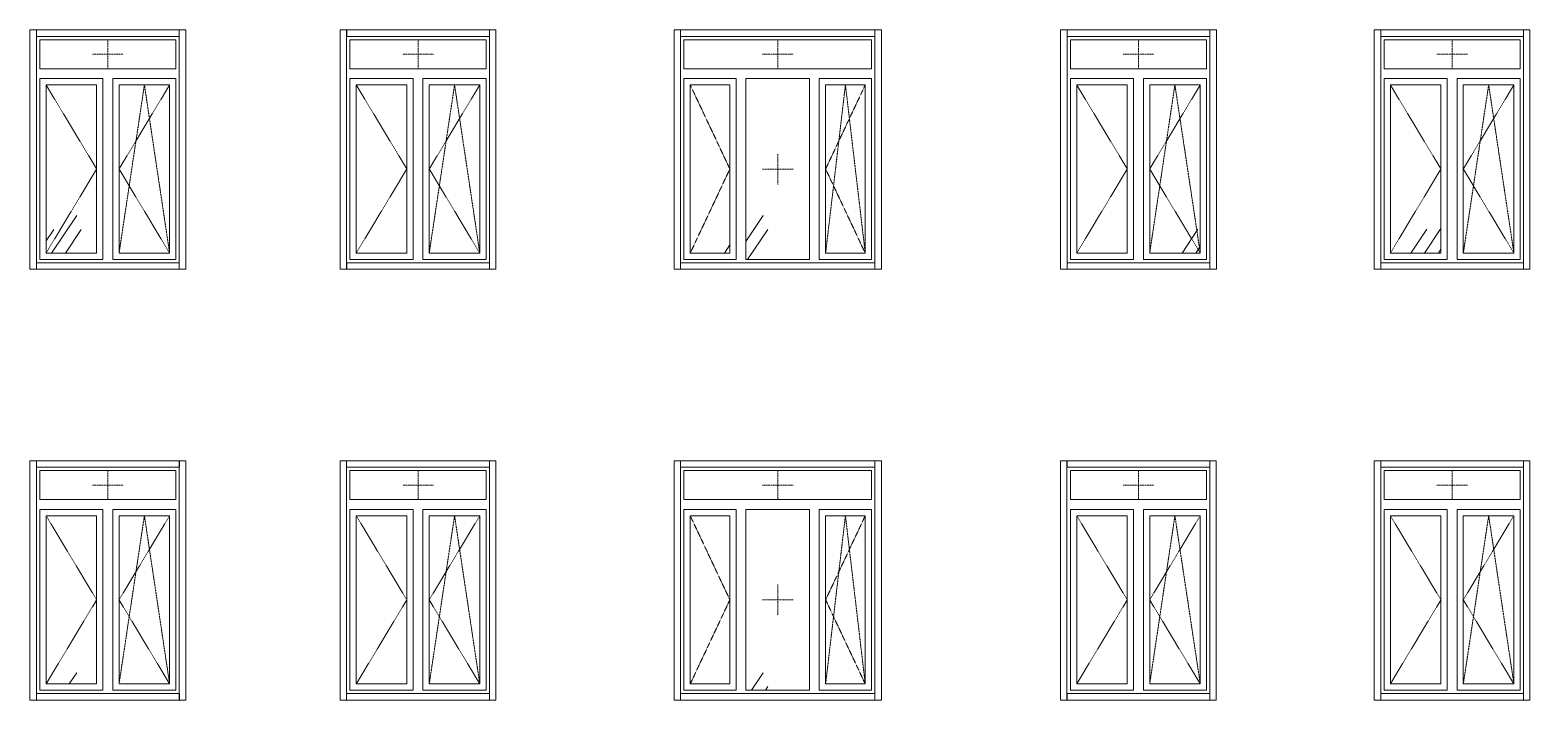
# Model space of a CAD drawing. Header units: millimetres. Extents: x -515342 to 330399, y -224905 to 507333.
# Drawn here: x 181993 to 193648, y -46969 to -41759 of the extents above; entities that cross this region are included whole.
import ezdxf

# ---------------------------------------------------------------- set-up
doc = ezdxf.new("R2010")
doc.units = ezdxf.units.MM
doc.linetypes.add('ASVP_Штриховая_ш2 п1', pattern=[3, 2, -1])
doc.layers.get('0').update_dxf_attribs({"lineweight": 0})
for name, color, linetype, lineweight in [('Витраж', 7, 'Continuous', 0), ('Окна', 7, 'Continuous', 0), ('Окна открывание', 7, 'Continuous', 0)]:
    doc.layers.add(name, color=color, linetype=linetype, lineweight=lineweight)
pattern_1 = [(236.31, (997.1, 1244.6), (-1777.996, -3556.002), [641.07, -5769.6]), (236.31, (1032.67, 1137.9), (-1777.996, -3556.002), [384.64, -6026.03]), (236.31, (819.3, 1137.9), (-1777.996, -3556.002), [384.64, -6026.03])]

# ---------------------------------------------------------------- blocks, each defined once
blk = doc.blocks.new('Окно_ПВХ_2Створки_1Фрамуга-верх - АР_Окно_ОП_1820_h_х11700_2ст1фр-в-V7-Фасад Д-А_')
at = {"layer": 'Окна'}
h = blk.add_hatch(dxfattribs=at)
h.set_pattern_fill('FP_1', color=256, style=0, pattern_type=2)
h.set_pattern_definition(pattern_1)
h.paths.add_polyline_path([(-13092, 4285), (-13092, 5593), (-13485, 5593), (-13485, 4285), (-13105, 4285)])
for p, q in [((-12476, 5944), (-13534, 5944)), ((-13534, 5944), (-13534, 5718)), ((-12476, 5718), (-12476, 5944)), ((-12476, 5718), (-13534, 5718)), ((-13043, 5642), (-13534, 5642)), ((-13534, 5642), (-13534, 4236)), ((-13043, 4236), (-13043, 5642)), ((-12476, 5642), (-12967, 5642)), ((-12967, 4236), (-12967, 5642)), ((-12476, 4236), (-12476, 5642)), ((-13485, 5593), (-13485, 4285)), ((-13092, 5593), (-13485, 5593)), ((-13092, 5593), (-13092, 4285)), ((-12918, 5593), (-12918, 4285)), ((-12525, 5593), (-12918, 5593)), ((-12525, 5593), (-12525, 4285)), ((-13534, 4236), (-13043, 4236)), ((-13485, 4285), (-13092, 4285)), ((-12967, 4236), (-12476, 4236)), ((-12918, 4285), (-12525, 4285))]:
    blk.add_line(p, q, dxfattribs=at)
at = {"layer": 'Окна открывание', "linetype": 'ASVP_Штриховая_ш2 п1'}
for p, q in [((-12885, 5831), (-13125, 5831)), ((-13005, 5718), (-13005, 5944)), ((-13485, 5593), (-13092, 4939)), ((-12721, 5593), (-12918, 4285)), ((-12525, 5593), (-12918, 4939)), ((-12525, 4285), (-12721, 5593)), ((-13092, 4939), (-13485, 4285)), ((-12918, 4939), (-12525, 4285))]:
    blk.add_line(p, q, dxfattribs=at)
blk = doc.blocks.new('Окно_ПВХ_2Створки_1Фрамуга-верх - АР_Окно_ОП_1820_h_х11700_2ст1фр-в-V8-Фасад Д-А_')
at = {"layer": 'Окна'}
for p, q in [((-10066, 5944), (-11124, 5944)), ((-11124, 5944), (-11124, 5718)), ((-10066, 5718), (-10066, 5944)), ((-10066, 5718), (-11124, 5718)), ((-10633, 5642), (-11124, 5642)), ((-11124, 5642), (-11124, 4236)), ((-10633, 4236), (-10633, 5642)), ((-10066, 5642), (-10557, 5642)), ((-10557, 4236), (-10557, 5642)), ((-10066, 4236), (-10066, 5642)), ((-11075, 5593), (-11075, 4285)), ((-10682, 5593), (-11075, 5593)), ((-10682, 5593), (-10682, 4285)), ((-10508, 5593), (-10508, 4285)), ((-10115, 5593), (-10508, 5593)), ((-10115, 5593), (-10115, 4285)), ((-11124, 4236), (-10633, 4236)), ((-11075, 4285), (-10682, 4285)), ((-10557, 4236), (-10066, 4236)), ((-10508, 4285), (-10115, 4285))]:
    blk.add_line(p, q, dxfattribs=at)
at = {"layer": 'Окна открывание', "linetype": 'ASVP_Штриховая_ш2 п1'}
for p, q in [((-10475, 5831), (-10715, 5831)), ((-10595, 5718), (-10595, 5944)), ((-11075, 5593), (-10682, 4939)), ((-10311, 5593), (-10508, 4285)), ((-10115, 5593), (-10508, 4939)), ((-10115, 4285), (-10311, 5593)), ((-10682, 4939), (-11075, 4285)), ((-10508, 4939), (-10115, 4285))]:
    blk.add_line(p, q, dxfattribs=at)
blk = doc.blocks.new('Окно_ПВХ_2Створки_1Фрамуга-верх - АР_Окно_ОП_1820_h_х11700_2ст1фр-в-V9-Фасад Д-А_')
at = {"layer": 'Окна'}
h = blk.add_hatch(dxfattribs=at)
h.set_pattern_fill('FP_1', color=256, style=0, pattern_type=2)
h.set_pattern_definition(pattern_1)
h.paths.add_polyline_path([(-4517, 4285), (-4518, 5593), (-4910, 5593), (-4910, 4285), (-4518, 4285)])
for p, q in [((-4468, 5944), (-5526, 5944)), ((-5526, 5944), (-5526, 5718)), ((-4468, 5718), (-4468, 5944)), ((-4468, 5718), (-5526, 5718)), ((-5035, 5642), (-5526, 5642)), ((-5526, 5642), (-5526, 4236)), ((-5035, 4236), (-5035, 5642)), ((-4468, 5642), (-4959, 5642)), ((-4959, 4236), (-4959, 5642)), ((-4468, 4236), (-4468, 5642)), ((-5477, 5593), (-5477, 4285)), ((-5084, 5593), (-5477, 5593)), ((-5084, 5593), (-5084, 4285)), ((-4910, 5593), (-4910, 4285)), ((-4517, 5593), (-4910, 5593)), ((-4517, 5593), (-4517, 4285)), ((-5526, 4236), (-5035, 4236)), ((-5477, 4285), (-5084, 4285)), ((-4959, 4236), (-4468, 4236)), ((-4910, 4285), (-4517, 4285))]:
    blk.add_line(p, q, dxfattribs=at)
at = {"layer": 'Окна открывание', "linetype": 'ASVP_Штриховая_ш2 п1'}
for p, q in [((-4877, 5831), (-5117, 5831)), ((-4997, 5718), (-4997, 5944)), ((-5477, 5593), (-5084, 4939)), ((-4714, 5593), (-4910, 4285)), ((-4517, 5593), (-4910, 4939)), ((-4517, 4285), (-4714, 5593)), ((-5084, 4939), (-5477, 4285)), ((-4910, 4939), (-4517, 4285))]:
    blk.add_line(p, q, dxfattribs=at)
blk = doc.blocks.new('Окно_ПВХ_2Створки_1Фрамуга-верх - АР_Окно_ОП_1820_h_х11700_2ст1фр-в-V10-Фасад Д-А_')
at = {"layer": 'Окна'}
h = blk.add_hatch(dxfattribs=at)
h.set_pattern_fill('FP_1', color=256, style=0, pattern_type=2)
h.set_pattern_definition(pattern_1)
h.paths.add_polyline_path([(-2777, 4285), (-2647, 4285), (-2647, 5593), (-3040, 5593), (-3040, 4285), (-2893, 4285)])
for p, q in [((-2031, 5944), (-3089, 5944)), ((-3089, 5944), (-3089, 5718)), ((-2031, 5718), (-2031, 5944)), ((-2031, 5718), (-3089, 5718)), ((-2598, 5642), (-3089, 5642)), ((-3089, 5642), (-3089, 4236)), ((-2598, 4236), (-2598, 5642)), ((-2031, 5642), (-2522, 5642)), ((-2522, 4236), (-2522, 5642)), ((-2031, 4236), (-2031, 5642)), ((-3040, 5593), (-3040, 4285)), ((-2647, 5593), (-3040, 5593)), ((-2647, 5593), (-2647, 4285)), ((-2473, 5593), (-2473, 4285)), ((-2080, 5593), (-2473, 5593)), ((-2080, 5593), (-2080, 4285)), ((-3089, 4236), (-2598, 4236)), ((-3040, 4285), (-2647, 4285)), ((-2522, 4236), (-2031, 4236)), ((-2473, 4285), (-2080, 4285))]:
    blk.add_line(p, q, dxfattribs=at)
at = {"layer": 'Окна открывание', "linetype": 'ASVP_Штриховая_ш2 п1'}
for p, q in [((-2440, 5831), (-2680, 5831)), ((-2560, 5718), (-2560, 5944)), ((-3040, 5593), (-2647, 4939)), ((-2276, 5593), (-2473, 4285)), ((-2080, 5593), (-2473, 4939)), ((-2080, 4285), (-2276, 5593)), ((-2647, 4939), (-3040, 4285)), ((-2473, 4939), (-2080, 4285))]:
    blk.add_line(p, q, dxfattribs=at)
blk = doc.blocks.new('Окно_ПВХ_3Створки_1Фрамуга-верх - АР_Окно_ОП_1820_h_х1570_3ст2фр-в-V11-Фасад Д-А_')
at = {"layer": 'Окна'}
h = blk.add_hatch(dxfattribs=at)
h.set_pattern_fill('FP_1', color=256, style=0, pattern_type=2)
h.set_pattern_definition(pattern_1)
h.paths.add_polyline_path([(-8172, 4285), (-8172, 5593), (-8480, 5593), (-8480, 4285), (-8231, 4285)])
at = {"layer": 'Окна открывание'}
h = blk.add_hatch(dxfattribs=at)
h.set_pattern_fill('FP_1', color=256, style=0, pattern_type=2)
h.set_pattern_definition(pattern_1)
h.paths.add_polyline_path([(-7553, 4236), (-7553, 5642), (-8047, 5642), (-8047, 4236), (-7767, 4236)])
at = {"layer": 'Окна'}
for p, q in [((-7071, 5944), (-8529, 5944)), ((-8529, 5944), (-8529, 5718)), ((-7071, 5718), (-7071, 5944)), ((-7071, 5718), (-8529, 5718)), ((-8123, 5642), (-8529, 5642)), ((-8529, 5642), (-8529, 4236)), ((-8123, 4236), (-8123, 5642)), ((-7553, 5642), (-8047, 5642)), ((-8047, 4236), (-8047, 5642)), ((-7553, 4236), (-7553, 5642)), ((-7071, 5642), (-7477, 5642)), ((-7477, 4236), (-7477, 5642)), ((-7071, 4236), (-7071, 5642)), ((-8480, 5593), (-8480, 4285)), ((-8172, 5593), (-8480, 5593)), ((-8172, 5593), (-8172, 4285)), ((-7428, 5593), (-7428, 4285)), ((-7120, 5593), (-7428, 5593)), ((-7120, 5593), (-7120, 4285)), ((-8529, 4236), (-8123, 4236)), ((-8480, 4285), (-8172, 4285)), ((-8047, 4236), (-7553, 4236)), ((-7477, 4236), (-7071, 4236)), ((-7428, 4285), (-7120, 4285))]:
    blk.add_line(p, q, dxfattribs=at)
at = {"layer": 'Окна открывание', "linetype": 'ASVP_Штриховая_ш2 п1'}
for p, q in [((-7920, 5831), (-7680, 5831)), ((-7800, 5718), (-7800, 5944)), ((-8480, 5593), (-8172, 4939)), ((-7274, 5593), (-7428, 4285)), ((-7120, 5593), (-7428, 4939)), ((-7120, 4285), (-7274, 5593)), ((-7800, 4819), (-7800, 5059)), ((-8172, 4939), (-8480, 4285)), ((-7680, 4939), (-7920, 4939)), ((-7428, 4939), (-7120, 4285))]:
    blk.add_line(p, q, dxfattribs=at)
blk = doc.blocks.new('Окно_ПВХ_2Створки_1Фрамуга-верх - АР_Окно_ОП_1820_h_х11700_2ст1фр-в-V12-Фасад Д-А_')
at = {"layer": 'Окна'}
h = blk.add_hatch(dxfattribs=at)
h.set_pattern_fill('FP_1', color=256, style=0, pattern_type=2)
h.set_pattern_definition(pattern_1)
h.paths.add_polyline_path([(-13105, 7635), (-13092, 7635), (-13092, 8943), (-13485, 8943), (-13485, 7635), (-13338, 7635)])
for p, q in [((-12476, 9294), (-13534, 9294)), ((-13534, 9294), (-13534, 9068)), ((-12476, 9068), (-12476, 9294)), ((-12476, 9068), (-13534, 9068)), ((-13043, 8992), (-13534, 8992)), ((-13534, 8992), (-13534, 7586)), ((-13043, 7586), (-13043, 8992)), ((-12476, 8992), (-12967, 8992)), ((-12967, 7586), (-12967, 8992)), ((-12476, 7586), (-12476, 8992)), ((-13485, 8943), (-13485, 7635)), ((-13092, 8943), (-13485, 8943)), ((-13092, 8943), (-13092, 7635)), ((-12918, 8943), (-12918, 7635)), ((-12525, 8943), (-12918, 8943)), ((-12525, 8943), (-12525, 7635)), ((-13534, 7586), (-13043, 7586)), ((-13485, 7635), (-13092, 7635)), ((-12967, 7586), (-12476, 7586)), ((-12918, 7635), (-12525, 7635))]:
    blk.add_line(p, q, dxfattribs=at)
at = {"layer": 'Окна открывание', "linetype": 'ASVP_Штриховая_ш2 п1'}
for p, q in [((-13005, 9068), (-13005, 9294)), ((-12885, 9181), (-13125, 9181)), ((-13485, 8943), (-13092, 8289)), ((-12721, 8943), (-12918, 7635)), ((-12525, 8943), (-12918, 8289)), ((-12525, 7635), (-12721, 8943)), ((-13092, 8289), (-13485, 7635)), ((-12918, 8289), (-12525, 7635))]:
    blk.add_line(p, q, dxfattribs=at)
blk = doc.blocks.new('Окно_ПВХ_2Створки_1Фрамуга-верх - АР_Окно_ОП_1820_h_х11700_2ст1фр-в-V13-Фасад Д-А_')
at = {"layer": 'Окна'}
for p, q in [((-10066, 9294), (-11124, 9294)), ((-11124, 9294), (-11124, 9068)), ((-10066, 9068), (-10066, 9294)), ((-10066, 9068), (-11124, 9068)), ((-10633, 8992), (-11124, 8992)), ((-11124, 8992), (-11124, 7586)), ((-10633, 7586), (-10633, 8992)), ((-10066, 8992), (-10557, 8992)), ((-10557, 7586), (-10557, 8992)), ((-10066, 7586), (-10066, 8992)), ((-11075, 8943), (-11075, 7635)), ((-10682, 8943), (-11075, 8943)), ((-10682, 8943), (-10682, 7635)), ((-10508, 8943), (-10508, 7635)), ((-10115, 8943), (-10508, 8943)), ((-10115, 8943), (-10115, 7635)), ((-11124, 7586), (-10633, 7586)), ((-11075, 7635), (-10682, 7635)), ((-10557, 7586), (-10066, 7586)), ((-10508, 7635), (-10115, 7635))]:
    blk.add_line(p, q, dxfattribs=at)
at = {"layer": 'Окна открывание', "linetype": 'ASVP_Штриховая_ш2 п1'}
for p, q in [((-10595, 9068), (-10595, 9294)), ((-10475, 9181), (-10715, 9181)), ((-11075, 8943), (-10682, 8289)), ((-10311, 8943), (-10508, 7635)), ((-10115, 8943), (-10508, 8289)), ((-10115, 7635), (-10311, 8943)), ((-10682, 8289), (-11075, 7635)), ((-10508, 8289), (-10115, 7635))]:
    blk.add_line(p, q, dxfattribs=at)
blk = doc.blocks.new('Окно_ПВХ_2Створки_1Фрамуга-верх - АР_Окно_ОП_1820_h_х11700_2ст1фр-в-V14-Фасад Д-А_')
at = {"layer": 'Окна'}
h = blk.add_hatch(dxfattribs=at)
h.set_pattern_fill('FP_1', color=256, style=0, pattern_type=2)
h.set_pattern_definition(pattern_1)
h.paths.add_polyline_path([(-4517, 7635), (-4518, 8943), (-4910, 8943), (-4910, 7635), (-4518, 7635)])
for p, q in [((-4468, 9294), (-5526, 9294)), ((-5526, 9294), (-5526, 9068)), ((-4468, 9068), (-4468, 9294)), ((-4468, 9068), (-5526, 9068)), ((-5035, 8992), (-5526, 8992)), ((-5526, 8992), (-5526, 7586)), ((-5035, 7586), (-5035, 8992)), ((-4468, 8992), (-4959, 8992)), ((-4959, 7586), (-4959, 8992)), ((-4468, 7586), (-4468, 8992)), ((-5477, 8943), (-5477, 7635)), ((-5084, 8943), (-5477, 8943)), ((-5084, 8943), (-5084, 7635)), ((-4910, 8943), (-4910, 7635)), ((-4517, 8943), (-4910, 8943)), ((-4517, 8943), (-4517, 7635)), ((-5526, 7586), (-5035, 7586)), ((-5477, 7635), (-5084, 7635)), ((-4959, 7586), (-4468, 7586)), ((-4910, 7635), (-4517, 7635))]:
    blk.add_line(p, q, dxfattribs=at)
at = {"layer": 'Окна открывание', "linetype": 'ASVP_Штриховая_ш2 п1'}
for p, q in [((-4997, 9068), (-4997, 9294)), ((-4877, 9181), (-5117, 9181)), ((-5477, 8943), (-5084, 8289)), ((-4714, 8943), (-4910, 7635)), ((-4517, 8943), (-4910, 8289)), ((-4517, 7635), (-4714, 8943)), ((-5084, 8289), (-5477, 7635)), ((-4910, 8289), (-4517, 7635))]:
    blk.add_line(p, q, dxfattribs=at)
blk = doc.blocks.new('Окно_ПВХ_2Створки_1Фрамуга-верх - АР_Окно_ОП_1820_h_х11700_2ст1фр-в-V15-Фасад Д-А_')
at = {"layer": 'Окна'}
h = blk.add_hatch(dxfattribs=at)
h.set_pattern_fill('FP_1', color=256, style=0, pattern_type=2)
h.set_pattern_definition(pattern_1)
h.paths.add_polyline_path([(-2661, 7635), (-2647, 7635), (-2647, 8943), (-3040, 8943), (-3040, 7635), (-2777, 7635)])
for p, q in [((-2031, 9294), (-3089, 9294)), ((-3089, 9294), (-3089, 9068)), ((-2031, 9068), (-2031, 9294)), ((-2031, 9068), (-3089, 9068)), ((-2598, 8992), (-3089, 8992)), ((-3089, 8992), (-3089, 7586)), ((-2598, 7586), (-2598, 8992)), ((-2031, 8992), (-2522, 8992)), ((-2522, 7586), (-2522, 8992)), ((-2031, 7586), (-2031, 8992)), ((-3040, 8943), (-3040, 7635)), ((-2647, 8943), (-3040, 8943)), ((-2647, 8943), (-2647, 7635)), ((-2473, 8943), (-2473, 7635)), ((-2080, 8943), (-2473, 8943)), ((-2080, 8943), (-2080, 7635)), ((-3089, 7586), (-2598, 7586)), ((-3040, 7635), (-2647, 7635)), ((-2522, 7586), (-2031, 7586)), ((-2473, 7635), (-2080, 7635))]:
    blk.add_line(p, q, dxfattribs=at)
at = {"layer": 'Окна открывание', "linetype": 'ASVP_Штриховая_ш2 п1'}
for p, q in [((-2560, 9068), (-2560, 9294)), ((-2440, 9181), (-2680, 9181)), ((-3040, 8943), (-2647, 8289)), ((-2276, 8943), (-2473, 7635)), ((-2080, 8943), (-2473, 8289)), ((-2080, 7635), (-2276, 8943)), ((-2647, 8289), (-3040, 7635)), ((-2473, 8289), (-2080, 7635))]:
    blk.add_line(p, q, dxfattribs=at)
blk = doc.blocks.new('Окно_ПВХ_3Створки_1Фрамуга-верх - АР_Окно_ОП_1820_h_х1570_3ст2фр-в-V16-Фасад Д-А_')
at = {"layer": 'Окна'}
h = blk.add_hatch(dxfattribs=at)
h.set_pattern_fill('FP_1', color=256, style=0, pattern_type=2)
h.set_pattern_definition(pattern_1)
h.paths.add_polyline_path([(-8480, 7635), (-8172, 7635), (-8172, 8943), (-8480, 8943), (-8480, 7763)])
at = {"layer": 'Окна открывание'}
h = blk.add_hatch(dxfattribs=at)
h.set_pattern_fill('FP_1', color=256, style=0, pattern_type=2)
h.set_pattern_definition(pattern_1)
h.paths.add_polyline_path([(-7767, 7586), (-7553, 7586), (-7553, 8992), (-8047, 8992), (-8047, 7586), (-7999, 7586)])
at = {"layer": 'Окна'}
for p, q in [((-7071, 9294), (-8529, 9294)), ((-8529, 9294), (-8529, 9068)), ((-7071, 9068), (-7071, 9294)), ((-7071, 9068), (-8529, 9068)), ((-8123, 8992), (-8529, 8992)), ((-8529, 8992), (-8529, 7586)), ((-8123, 7586), (-8123, 8992)), ((-7553, 8992), (-8047, 8992)), ((-8047, 7586), (-8047, 8992)), ((-7553, 7586), (-7553, 8992)), ((-7071, 8992), (-7477, 8992)), ((-7477, 7586), (-7477, 8992)), ((-7071, 7586), (-7071, 8992)), ((-8480, 8943), (-8480, 7635)), ((-8172, 8943), (-8480, 8943)), ((-8172, 8943), (-8172, 7635)), ((-7428, 8943), (-7428, 7635)), ((-7120, 8943), (-7428, 8943)), ((-7120, 8943), (-7120, 7635)), ((-8529, 7586), (-8123, 7586)), ((-8480, 7635), (-8172, 7635)), ((-8047, 7586), (-7553, 7586)), ((-7477, 7586), (-7071, 7586)), ((-7428, 7635), (-7120, 7635))]:
    blk.add_line(p, q, dxfattribs=at)
at = {"layer": 'Окна открывание', "linetype": 'ASVP_Штриховая_ш2 п1'}
for p, q in [((-7800, 9068), (-7800, 9294)), ((-7920, 9181), (-7680, 9181)), ((-8480, 8943), (-8172, 8289)), ((-7274, 8943), (-7428, 7635)), ((-7120, 8943), (-7428, 8289)), ((-7120, 7635), (-7274, 8943)), ((-7800, 8169), (-7800, 8409)), ((-8172, 8289), (-8480, 7635)), ((-7680, 8289), (-7920, 8289)), ((-7428, 8289), (-7120, 7635))]:
    blk.add_line(p, q, dxfattribs=at)
blk = doc.blocks.new('Прямоугольный импост - АР_Откос_Металлический_50х330 Белый Правый-9899491-Фасад Д-А_')
at = {"layer": 'Витраж'}
for p, q in [((-3115, 2570), (-3115, 2620)), ((-3115, 2620), (-2005, 2620)), ((-3115, 2570), (-2005, 2570)), ((-2005, 2620), (-2005, 2570))]:
    blk.add_line(p, q, dxfattribs=at)
blk = doc.blocks.new('Прямоугольный импост - АР_Откос_Металлический_50х330 Белый Левый-9898759-Фасад Д-А_')
at = {"layer": 'Витраж'}
for p, q in [((-3115, 760), (-3115, 810)), ((-2005, 810), (-3115, 810)), ((-2005, 760), (-3115, 760)), ((-2005, 810), (-2005, 760))]:
    blk.add_line(p, q, dxfattribs=at)
blk = doc.blocks.new('Прямоугольный импост - АР_Откос_Металлический_50х330 Белый Правый-9899492-Фасад Д-А_')
at = {"layer": 'Витраж'}
for p, q in [((-2005, 2620), (-1955, 2620)), ((-2005, 2620), (-2005, 760)), ((-1955, 2620), (-1955, 760)), ((-1955, 760), (-2005, 760))]:
    blk.add_line(p, q, dxfattribs=at)
blk = doc.blocks.new('Прямоугольный импост - АР_Откос_Металлический_50х330 Белый Левый-9898760-Фасад Д-А_')
at = {"layer": 'Витраж'}
for p, q in [((-3165, 2620), (-3115, 2620)), ((-3165, 760), (-3165, 2620)), ((-3115, 760), (-3115, 2620)), ((-3115, 760), (-3165, 760))]:
    blk.add_line(p, q, dxfattribs=at)
blk = doc.blocks.new('Прямоугольный импост - АР_Откос_Металлический_50х330 Коричневый Правый-9899922-Фасад Д-А_')
at = {"layer": 'Витраж'}
for p, q in [((-5552, 5970), (-5552, 6020)), ((-5552, 6020), (-4442, 6020)), ((-5552, 5970), (-4442, 5970)), ((-4442, 6020), (-4442, 5970))]:
    blk.add_line(p, q, dxfattribs=at)
blk = doc.blocks.new('Прямоугольный импост - АР_Откос_Металлический_50х330 Коричневый Левый-9899776-Фасад Д-А_')
at = {"layer": 'Витраж'}
for p, q in [((-5552, 4160), (-5552, 4210)), ((-4442, 4210), (-5552, 4210)), ((-4442, 4210), (-4442, 4160)), ((-4442, 4160), (-5552, 4160))]:
    blk.add_line(p, q, dxfattribs=at)
blk = doc.blocks.new('Прямоугольный импост - АР_Откос_Металлический_50х330 Коричневый Правый-9899919-Фасад Д-А_')
at = {"layer": 'Витраж'}
for p, q in [((-7045, 2620), (-6995, 2620)), ((-7045, 2620), (-7045, 760)), ((-6995, 2620), (-6995, 760)), ((-6995, 760), (-7045, 760))]:
    blk.add_line(p, q, dxfattribs=at)
blk = doc.blocks.new('Прямоугольный импост - АР_Откос_Металлический_50х330 Коричневый Левый-9899773-Фасад Д-А_')
at = {"layer": 'Витраж'}
for p, q in [((-8605, 2620), (-8555, 2620)), ((-8605, 760), (-8605, 2620)), ((-8555, 760), (-8555, 2620)), ((-8555, 760), (-8605, 760))]:
    blk.add_line(p, q, dxfattribs=at)
blk = doc.blocks.new('Прямоугольный импост - АР_Откос_Металлический_50х330 Белый Правый-9899495-Фасад Д-А_')
at = {"layer": 'Витраж'}
for p, q in [((-8555, 5970), (-8555, 6020)), ((-8555, 6020), (-7045, 6020)), ((-8555, 5970), (-7045, 5970)), ((-7045, 6020), (-7045, 5970))]:
    blk.add_line(p, q, dxfattribs=at)
blk = doc.blocks.new('Прямоугольный импост - АР_Откос_Металлический_50х330 Белый Левый-9898763-Фасад Д-А_')
at = {"layer": 'Витраж'}
for p, q in [((-8555, 4160), (-8555, 4210)), ((-7045, 4210), (-8555, 4210)), ((-7045, 4210), (-7045, 4160)), ((-7045, 4160), (-8555, 4160))]:
    blk.add_line(p, q, dxfattribs=at)
blk = doc.blocks.new('СД_Люблино_Фасады_rvt-1-Фасад Д-А_')
at = {"layer": 'Витраж', "lineweight": 9}
for name, p in [('Прямоугольный импост - АР_Откос_Металлический_50х330 Белый Левый-9898760-Фасад Д-А_', (-10445, 6750)), ('Прямоугольный импост - АР_Откос_Металлический_50х330 Белый Правый-9899491-Фасад Д-А_', (-10445, 6750)), ('Прямоугольный импост - АР_Откос_Металлический_50х330 Белый Правый-9899492-Фасад Д-А_', (-10445, 6750)), ('Прямоугольный импост - АР_Откос_Металлический_50х330 Коричневый Левый-9899773-Фасад Д-А_', (-2595, 6750)), ('Прямоугольный импост - АР_Откос_Металлический_50х330 Коричневый Правый-9899922-Фасад Д-А_', (-5597, 3350)), ('Прямоугольный импост - АР_Откос_Металлический_50х330 Коричневый Правый-9899919-Фасад Д-А_', (-2995, 6750)), ('Прямоугольный импост - АР_Откос_Металлический_50х330 Белый Левый-9898760-Фасад Д-А_', (-5440, 6750)), ('Прямоугольный импост - АР_Откос_Металлический_50х330 Белый Правый-9899495-Фасад Д-А_', (0, 3350)), ('Прямоугольный импост - АР_Откос_Металлический_50х330 Белый Правый-9899492-Фасад Д-А_', (-5040, 6750)), ('Прямоугольный импост - АР_Откос_Металлический_50х330 Белый Левый-9898760-Фасад Д-А_', (-2437, 6750)), ('Прямоугольный импост - АР_Откос_Металлический_50х330 Белый Правый-9899491-Фасад Д-А_', (-2437, 6750)), ('Прямоугольный импост - АР_Откос_Металлический_50х330 Белый Правый-9899492-Фасад Д-А_', (-2437, 6750)), ('Прямоугольный импост - АР_Откос_Металлический_50х330 Коричневый Левый-9899773-Фасад Д-А_', (5440, 6750)), ('Прямоугольный импост - АР_Откос_Металлический_50х330 Коричневый Правый-9899922-Фасад Д-А_', (2437, 3350)), ('Прямоугольный импост - АР_Откос_Металлический_50х330 Коричневый Правый-9899919-Фасад Д-А_', (5040, 6750)), ('Прямоугольный импост - АР_Откос_Металлический_50х330 Белый Левый-9898759-Фасад Д-А_', (-10445, 6750)), ('Прямоугольный импост - АР_Откос_Металлический_50х330 Коричневый Левый-9899776-Фасад Д-А_', (-5597, 3350)), ('Прямоугольный импост - АР_Откос_Металлический_50х330 Белый Левый-9898763-Фасад Д-А_', (0, 3350)), ('Прямоугольный импост - АР_Откос_Металлический_50х330 Белый Левый-9898759-Фасад Д-А_', (-2437, 6750)), ('Прямоугольный импост - АР_Откос_Металлический_50х330 Коричневый Левый-9899776-Фасад Д-А_', (2437, 3350)), ('Прямоугольный импост - АР_Откос_Металлический_50х330 Коричневый Левый-9899773-Фасад Д-А_', (-5005, 3400)), ('Прямоугольный импост - АР_Откос_Металлический_50х330 Коричневый Правый-9899922-Фасад Д-А_', (-8007, 0)), ('Прямоугольный импост - АР_Откос_Металлический_50х330 Коричневый Правый-9899919-Фасад Д-А_', (-5405, 3400)), ('Прямоугольный импост - АР_Откос_Металлический_50х330 Белый Левый-9898760-Фасад Д-А_', (-8035, 3400)), ('Прямоугольный импост - АР_Откос_Металлический_50х330 Белый Правый-9899491-Фасад Д-А_', (-8035, 3400)), ('Прямоугольный импост - АР_Откос_Металлический_50х330 Белый Правый-9899492-Фасад Д-А_', (-8035, 3400)), ('Прямоугольный импост - АР_Откос_Металлический_50х330 Белый Левый-9898760-Фасад Д-А_', (-5440, 3400)), ('Прямоугольный импост - АР_Откос_Металлический_50х330 Белый Правый-9899495-Фасад Д-А_', (0, 0)), ('Прямоугольный импост - АР_Откос_Металлический_50х330 Белый Правый-9899492-Фасад Д-А_', (-5040, 3400)), ('Прямоугольный импост - АР_Откос_Металлический_50х330 Коричневый Левый-9899773-Фасад Д-А_', (3002, 3400)), ('Прямоугольный импост - АР_Откос_Металлический_50х330 Коричневый Правый-9899922-Фасад Д-А_', (0, 0)), ('Прямоугольный импост - АР_Откос_Металлический_50х330 Коричневый Правый-9899919-Фасад Д-А_', (2602, 3400)), ('Прямоугольный импост - АР_Откос_Металлический_50х330 Белый Левый-9898760-Фасад Д-А_', (0, 3400)), ('Прямоугольный импост - АР_Откос_Металлический_50х330 Белый Правый-9899491-Фасад Д-А_', (0, 3400)), ('Прямоугольный импост - АР_Откос_Металлический_50х330 Белый Правый-9899492-Фасад Д-А_', (0, 3400)), ('Прямоугольный импост - АР_Откос_Металлический_50х330 Коричневый Левый-9899776-Фасад Д-А_', (-8007, 0)), ('Прямоугольный импост - АР_Откос_Металлический_50х330 Белый Левый-9898759-Фасад Д-А_', (-8035, 3400)), ('Прямоугольный импост - АР_Откос_Металлический_50х330 Белый Левый-9898763-Фасад Д-А_', (0, 0)), ('Прямоугольный импост - АР_Откос_Металлический_50х330 Коричневый Левый-9899776-Фасад Д-А_', (0, 0)), ('Прямоугольный импост - АР_Откос_Металлический_50х330 Белый Левый-9898759-Фасад Д-А_', (0, 3400))]:
    blk.add_blockref(name, p, dxfattribs=at)
at = {"layer": 'Окна', "lineweight": 9}
for name in ['Окно_ПВХ_2Створки_1Фрамуга-верх - АР_Окно_ОП_1820_h_х11700_2ст1фр-в-V12-Фасад Д-А_', 'Окно_ПВХ_2Створки_1Фрамуга-верх - АР_Окно_ОП_1820_h_х11700_2ст1фр-в-V13-Фасад Д-А_', 'Окно_ПВХ_3Створки_1Фрамуга-верх - АР_Окно_ОП_1820_h_х1570_3ст2фр-в-V16-Фасад Д-А_', 'Окно_ПВХ_2Створки_1Фрамуга-верх - АР_Окно_ОП_1820_h_х11700_2ст1фр-в-V14-Фасад Д-А_', 'Окно_ПВХ_2Створки_1Фрамуга-верх - АР_Окно_ОП_1820_h_х11700_2ст1фр-в-V15-Фасад Д-А_', 'Окно_ПВХ_2Створки_1Фрамуга-верх - АР_Окно_ОП_1820_h_х11700_2ст1фр-в-V7-Фасад Д-А_', 'Окно_ПВХ_2Створки_1Фрамуга-верх - АР_Окно_ОП_1820_h_х11700_2ст1фр-в-V8-Фасад Д-А_', 'Окно_ПВХ_3Створки_1Фрамуга-верх - АР_Окно_ОП_1820_h_х1570_3ст2фр-в-V11-Фасад Д-А_', 'Окно_ПВХ_2Створки_1Фрамуга-верх - АР_Окно_ОП_1820_h_х11700_2ст1фр-в-V9-Фасад Д-А_', 'Окно_ПВХ_2Створки_1Фрамуга-верх - АР_Окно_ОП_1820_h_х11700_2ст1фр-в-V10-Фасад Д-А_']:
    blk.add_blockref(name, (0, 0), dxfattribs=at)

msp = doc.modelspace()

# ---------------------------------------------------------------- block references
msp.add_blockref('СД_Люблино_Фасады_rvt-1-Фасад Д-А_', (195602.9839, -51129.182))

doc.saveas('drawing.dxf')
